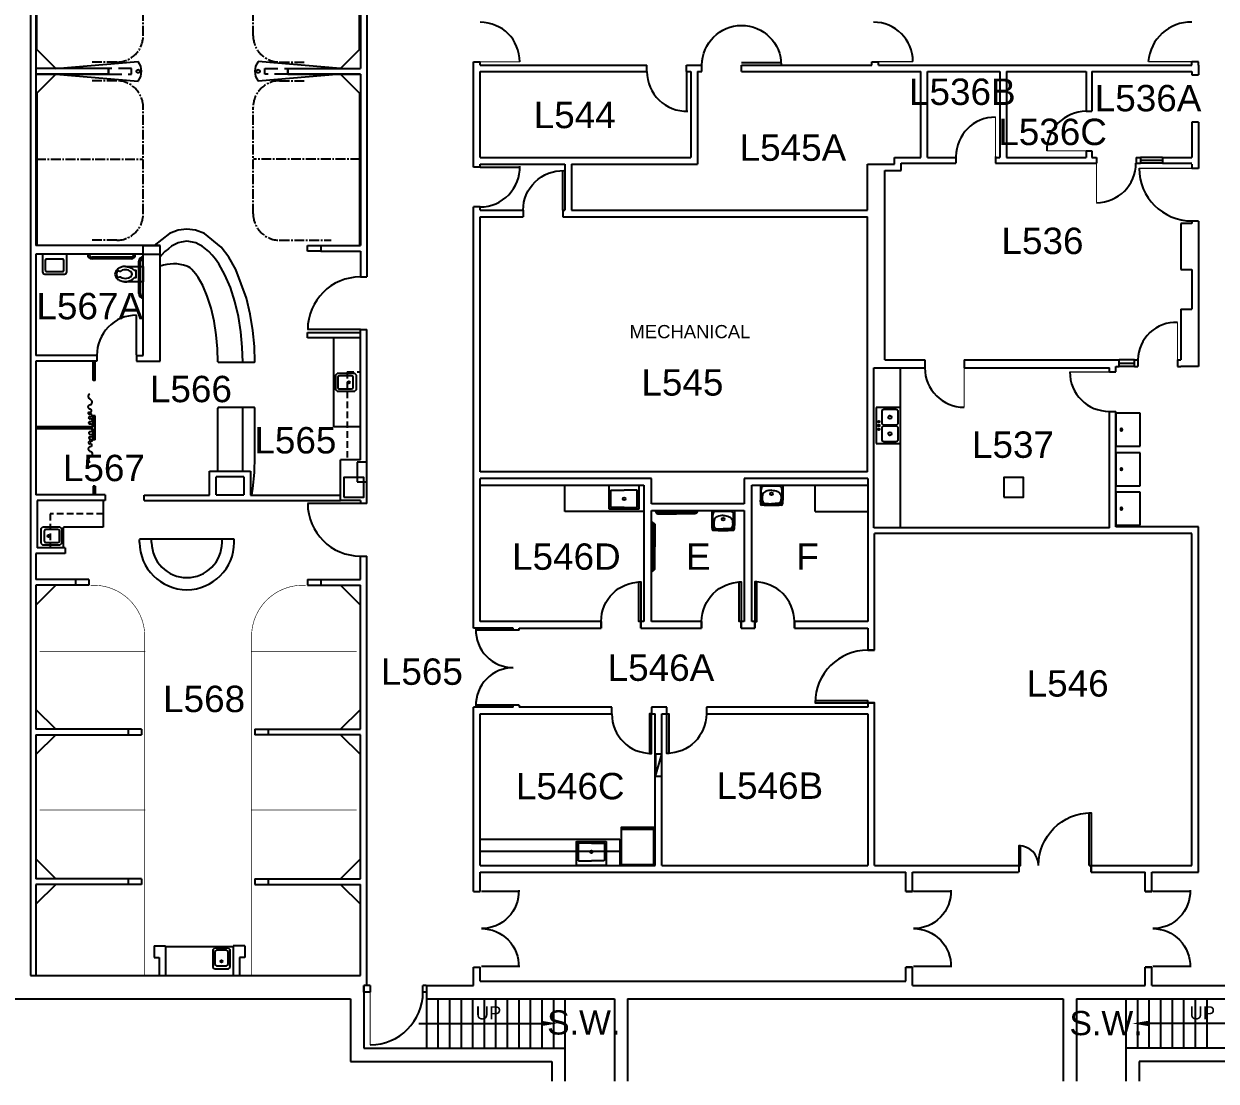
# Model space of a CAD drawing. Header units: inches. Extents: x -3235 to 3296, y 72 to 2924.
# Drawn here: x 1180 to 2265, y 72 to 1033 of the extents above; entities that cross this region are included whole.
import ezdxf
from ezdxf.enums import TextEntityAlignment as Align

# ---------------------------------------------------------------- set-up
doc = ezdxf.new("R2010")
doc.units = ezdxf.units.IN
doc.header["$LTSCALE"] = 48
doc.header["$MEASUREMENT"] = 0
for name, pattern in [('CENTER8', [0.28125, 0.1875, -0.03125, 0.03125, -0.03125]), ('HIDDEN', [0.375, 0.25, -0.125]), ('HIDDEN2', [0.1875, 0.125, -0.0625])]:
    doc.linetypes.add(name, pattern=pattern)
doc.layers.get('0').update_dxf_attribs({"linetype": 'CONTINUOUS'})
for name, color, linetype in [('A-ANNO-ROOM', 4, 'CONTINUOUS'), ('A-ANNO-TEXT', 4, 'CONTINUOUS'), ('A-COLS', 5, 'CONTINUOUS'), ('A-DOOR', 2, 'CONTINUOUS'), ('A-FLOR-CASE', 3, 'CONTINUOUS'), ('A-FLOR-CASE-UPPR', 3, 'HIDDEN2'), ('A-FLOR-PFIX', 2, 'CONTINUOUS'), ('A-FLOR-STRS', 2, 'CONTINUOUS'), ('A-GLAZ', 2, 'CONTINUOUS'), ('A-GLAZ-SILL', 1, 'CONTINUOUS'), ('A-WALL-FULL', 6, 'CONTINUOUS'), ('A-WALL-HDDN', 1, 'HIDDEN'), ('A-WALL-PRHT', 4, 'CONTINUOUS'), ('X-CLNG-TRAK', 5, 'CENTER8')]:
    doc.layers.add(name, color=color, linetype=linetype)
doc.styles.add('ARIAL', font='arial.ttf')

# ---------------------------------------------------------------- blocks, each defined once
blk = doc.blocks.new('AH')
blk.add_lwpolyline([(0, 0, 0.05, 0, 0), (0.15, 0, 0, 0, 0)], format="xyseb")
blk = doc.blocks.new('BOX')
at = {"layer": 'A-COLS'}
blk.add_lwpolyline([(-9, -9), (9, -9), (9, 9), (-9, 9), (-9, -9)], dxfattribs=at)
blk = doc.blocks.new('SCR-SINK')
for p, q in [((0, 15), (22, 15)), ((0, -15), (0, 15)), ((22, 15), (22, -15)), ((22, -15), (0, -15))]:
    blk.add_line(p, q)
blk.add_circle((5, 0), 1)
blk = doc.blocks.new('SP1')
blk.add_line((-0.5, 0), (0.5, 0))
blk = doc.blocks.new('RECTANG')
for p, q in [((1, 1), (0, 1)), ((0, 1), (0, 0)), ((1, 0), (1, 1)), ((0, 0), (1, 0))]:
    blk.add_line(p, q)
blk = doc.blocks.new('SINKDBL1')
for p, q in [((5, 12.5), (5, 2.5)), ((18, 14.5), (7, 14.5)), ((20, 2.5), (20, 12.5)), ((7, 0.5), (18, 0.5)), ((5, -2.5), (5, -12.5)), ((18, -0.5), (7, -0.5)), ((20, -12.5), (20, -2.5)), ((7, -14.5), (18, -14.5))]:
    blk.add_line(p, q)
for centre, radius in [((2.5, 3.5), 0.791), ((2.5, 0), 0.791), ((12.5, 7.5), 1.5), ((2.5, -3.5), 0.791), ((12.5, -7.5), 1.5)]:
    blk.add_circle(centre, radius)
for centre, start, end in [((7, 12.5), 90, 180), ((18, 12.5), 0, 90), ((7, 2.5), 180, 270), ((18, 2.5), 270, 0), ((7, -2.5), 90, 180), ((18, -2.5), 0, 90), ((7, -12.5), 180, 270), ((18, -12.5), 270, 0)]:
    blk.add_arc(centre, 2, start, end)
at = {"xscale": 22, "yscale": 33, "zscale": 22}
blk.add_blockref('RECTANG', (0, -16.5), dxfattribs=at)
blk = doc.blocks.new('90S1')
blk.add_line((-0.5, 0), (-0.5, 1))
blk.add_arc((-0.5, 0), 1, 0, 91.707)
blk = doc.blocks.new('180S1')
blk.add_line((-0.5, 0.0625), (-1.5, 0.0625))
blk.add_arc((-0.5, 0), 1, 0, 180)
blk = doc.blocks.new('90D1')
for p, q in [((-0.5, 0), (-0.5, 0.5)), ((0.5, 0), (0.5, 0.5))]:
    blk.add_line(p, q)
for centre, start, end in [((-0.5, 0), 0, 91.707), ((0.5, 0), 88.293, 180)]:
    blk.add_arc(centre, 0.5, start, end)
blk = doc.blocks.new('SINK12X21')
for p, q in [((4.175, 20.5), (2.675, 19)), ((2.675, 19), (2.675, 3)), ((17.175, 20.5), (4.175, 20.5)), ((4.675, 16), (4.675, 5)), ((15.175, 17.5), (6.175, 17.5)), ((16.675, 5), (16.675, 16)), ((17.175, 20.5), (18.675, 19)), ((18.675, 3), (18.675, 19)), ((4.175, 1.5), (2.675, 3)), ((4.175, 1.5), (17.175, 1.5)), ((6.175, 3.5), (15.175, 3.5)), ((18.675, 3), (17.175, 1.5))]:
    blk.add_line(p, q)
blk.add_circle((10.685, 13.5), 1)
for centre, start, end in [((6.175, 16), 90, 180), ((15.175, 16), 0, 90), ((6.175, 5), 180, 270), ((15.175, 5), 270, 0)]:
    blk.add_arc(centre, 1.5, start, end)
blk = doc.blocks.new('X')
for p, q in [((-11, -2.5), (-46.5, -2.5)), ((-11, -4), (-46.5, -4)), ((-4, -35.8), (-4, -6.3)), ((-2.5, -35.8), (-2.5, -6.3)), ((-23.8, -14.5), (-23.8, -14.5)), ((-21.1, -15.6), (-21.1, -15.6)), ((-14.9, -11.1), (-4, -11.1)), ((-2.5, -11.1), (0, -11.1)), ((0, -11.1), (0, -15)), ((0, -15), (0, -18.1)), ((0, -17.3), (0, -21.1)), ((0, -18.1), (0, -21.1)), ((0, -21.1), (0, -25.1)), ((0, -21.1), (0, -24.1)), ((-4, -25.1), (-14.9, -25.1)), ((0, -25.1), (-2.5, -25.1))]:
    blk.add_line(p, q)
for points in [[(-23.7, -14, 0.06085), (-25, -15.6, 0.143932), (-25.8, -18.1)], [(-25.8, -18.1, 0.143932), (-25, -20.6, 0.107177), (-22.6, -23, 0.077997), (-19.2, -24.5, 0.065232), (-14.9, -25.1)], [(-22.7, -15.1, 0.063273), (-23.8, -16.4, 0.143932), (-24.2, -18.1)], [(-24.2, -18.1, 0.143932), (-23.8, -19.7, 0.059203), (-22.8, -21)], [(-23.7, -22.1, -0.562484), (-23.5, -21.2), (-21.3, -20.5, -0.238976), (-20.9, -20.6, 0.08035), (-19, -21.5, 0.074934), (-16.2, -21.9, 0.074934), (-13.4, -21.5, 0.085426), (-11.5, -20.5, 0.066386), (-10.6, -19.7, 0.330534), (-10.6, -16.4, 0.066386), (-11.5, -15.5, 0.085426), (-13.4, -14.5, 0.074934), (-16.2, -14.1, 0.074934), (-19, -14.5, 0.08035), (-20.9, -15.5, -0.238976), (-21.3, -15.5), (-23.5, -14.8, -0.549653), (-23.7, -14)], [(-16.2, -11.1, -0.074934), (-12.6, -11.7, -0.085426), (-9.7, -13.1, -0.066386), (-8.3, -14.5), (-6.7, -14.5), (-6.7, -21.5), (-8.3, -21.5, -0.066386), (-9.7, -22.9, -0.085426), (-12.6, -24.4, -0.111314), (-18, -24.8)]]:
    blk.add_lwpolyline(points, format="xyb")
for centre, radius, start, end in [((-46.5, 0), 4, 180, 270), ((-46.5, 0), 2.5, 180, 270), ((-11, 0), 2.5, 270, 360), ((-11, 0), 4, 270, 0), ((0.1, -6.3), 4.05, 90.7598, 180.1285), ((0.1, -6.3), 2.55, 91.2115, 180.2032), ((-18.3, -19.1), 7.43, 126.6725, 136.5742), ((-17, -20.8), 9.56, 107.1416, 126.6725), ((-16.2, -23.5), 12.4, 90, 107.1416), ((0, -35.8), 4, 180, 270), ((0, -35.8), 2.5, 180, 270)]:
    blk.add_arc(centre, radius, start, end)
blk = doc.blocks.new('W-LAV2')
for p, q in [((17, 11), (1, 11)), ((1, 11), (1, -11)), ((5.5, 7.5), (5.5, -7.5)), ((15.5, 8.5), (6.5, 8.5)), ((16.5, -7.5), (16.5, 7.5)), ((19, -9), (19, 9)), ((6.5, -8.5), (15.5, -8.5)), ((1, -11), (17, -11))]:
    blk.add_line(p, q)
for centre, radius, start, end in [((17, 9), 2, 0, 90), ((6.5, 7.5), 1, 90, 180), ((15.5, 7.5), 1, 0, 90), ((6.5, -7.5), 1, 180, 270), ((15.5, -7.5), 1, 270, 0), ((17, -9), 2, 270, 0)]:
    blk.add_arc(centre, radius, start, end)
blk = doc.blocks.new('TRA_Lav2')
for p, q in [((-10.2, 0), (-10.2, -13.7)), ((-10.2, 0), (10.2, 0)), ((10.2, 0), (10.2, -13.7)), ((-9.5, -13.7), (-9.5, -4.4)), ((9.5, -13.7), (9.5, -4.4)), ((9.5, -13.7), (9.5, -4.4))]:
    blk.add_line(p, q)
for points in [[(0, -4.7, 0.096281), (-5.4, -5.7, 0.241749), (-8.3, -9.1, 0.139337), (-8.1, -15.2, 0.293749), (-6.4, -16.6, 0.028065), (0, -16.9)], [(0, -4.7, -0.096281), (5.4, -5.7, -0.241749), (8.3, -9.1, -0.139337), (8.1, -15.2, -0.293749), (6.4, -16.6, -0.028065), (0, -16.9)]]:
    blk.add_lwpolyline(points, format="xyb")
blk.add_circle((0, -8), 1.25)
for centre, radius, start, end in [((-3.1, -4.4), 6.41, 162.4135, 180), ((-7.3, -3), 2, 92.7884, 162.4135), ((-0.3, -147.5), 146.6, 87.0029, 92.7884), ((7.3, -3.1), 2, 17.2242, 87.0029), ((3.1, -4.4), 6.41, 0, 17.5865), ((3.1, -4.4), 6.41, 0, 17.2242), ((11.8, -13.7), 22.1, 180, 189.2025), ((-9, -17.1), 1, 189.2025, 267.5394), ((11.8, -13.7), 21.3, 180, 187.4822), ((-8.3, -16.3), 1, 187.4822, 267.7099), ((0, 191.9), 210.1, 267.5394, 272.4606), ((0, 191.9), 209.4, 267.7099, 272.2901), ((8.3, -16.3), 1, 272.2901, 352.5178), ((8.3, -16.3), 1, 272.2901, 352.5178), ((9, -17.1), 1, 272.4606, 350.7975), ((9, -17.1), 1, 272.4606, 350.7975), ((-11.8, -13.7), 21.3, 352.5178, 0), ((-11.8, -13.7), 21.3, 352.5178, 0), ((-11.8, -13.7), 22.1, 350.7975, 0), ((-11.8, -13.7), 22.1, 350.7975, 0)]:
    blk.add_arc(centre, radius, start, end)
blk = doc.blocks.new('TRA_Sink3_22x27')
blk.add_lwpolyline([(-13, 0), (13, 0, -0.414214), (13.5, -0.5), (13.5, -21.5, -0.414214), (13, -22), (-13, -22, -0.414214), (-13.5, -21.5), (-13.5, -0.5, -0.414214)], format="xyb", close=True)
for points in [[(0, -20.5), (-11.5, -20.5, -0.414214), (-12, -20), (-12, -5, -0.414214), (-11.5, -4.5), (0, -4.5)], [(0, -20.5), (11.5, -20.5, 0.414214), (12, -20), (12, -5, 0.414214), (11.5, -4.5), (0, -4.5)]]:
    blk.add_lwpolyline(points, format="xyb")
blk.add_circle((0, -12.5), 1.25)
blk = doc.blocks.new('electrical panel')
blk.add_line((1620.8, 353), (1626.6, 373))
for points in [[(1620.4, 373.6), (1620.8, 373.6), (1620.8, 352.4), (1620.4, 352.4)], [(1620.8, 353), (1626.6, 353), (1626.6, 373), (1620.8, 373)]]:
    blk.add_lwpolyline(points, close=True)
blk = doc.blocks.new('regrigerator')
at = {"lineweight": -2}
blk.add_line((1616.5, 304.3), (1586.9, 304.3), dxfattribs=at)
blk.add_lwpolyline([(1616.5, 272.6), (1616.5, 306.3), (1586.9, 306.3), (1586.9, 272.6)], close=True, dxfattribs=at)

msp = doc.modelspace()

# ---------------------------------------------------------------- linework, layer by layer
at = {"layer": 'A-ANNO-TEXT'}
for p, q in [((1539.6, 124), (1652.6, 124)), ((2314.4, 124), (2201.3, 124))]:
    msp.add_line(p, q, dxfattribs=at)
at = {"layer": 'A-COLS'}
msp.add_lwpolyline([(1471.5, 602.5), (1489.5, 602.5), (1489.5, 620.5), (1471.5, 620.5), (1471.5, 602.5)], dxfattribs=at)
at = {"layer": 'A-DOOR'}
for p, q in [((1282.9, 732.1), (1282.9, 768.1)), ((1486.5, 754.9), (1438.5, 754.9)), ((1486.5, 596.9), (1438.5, 596.9)), ((2149.3, 267.5), (2151, 267.5))]:
    msp.add_line(p, q, dxfattribs=at)
at = {"layer": 'A-DOOR', "const_width": 1}
for points in [[(1595.5, 998.5), (1631.5, 998.5)], [(1953, 998.6), (1989, 998.6)], [(2242.5, 998.6), (2202.8, 998.6)], [(2063.9, 912.2), (2063.9, 948.2)], [(2146.5, 917.5), (2110.5, 917.5)], [(2155.8, 906.2), (2155.8, 870.2)], [(2242.5, 901.6), (2194.5, 901.6)], [(2229.5, 727.5), (2229.5, 761.5)], [(2035.6, 720.2), (2035.6, 684.2)], [(2167.5, 716.4), (2131.5, 716.4)], [(1495.5, 152.5), (1495.5, 104.5)]]:
    msp.add_lwpolyline(points, dxfattribs=at)
at = {"layer": 'A-DOOR'}
for points in [[(1741.4, 489.5), (1739.6, 489.5), (1739.6, 525.5), (1741.4, 525.5)], [(1832.8, 489.5), (1831, 489.5), (1831, 525.5), (1832.8, 525.5)], [(1845.1, 489.5), (1846.9, 489.5), (1846.9, 525.5), (1845.1, 525.5)], [(1948, 415.5), (1948, 417.3), (1900, 417.3), (1900, 415.5)], [(1751.1, 405.5), (1749.4, 405.5), (1749.4, 369.5), (1751.1, 369.5)], [(1765.1, 405.5), (1766.9, 405.5), (1766.9, 369.5), (1765.1, 369.5)], [(2085.1, 267.5), (2086.8, 267.5), (2086.8, 285.5), (2085.1, 285.5)]]:
    msp.add_lwpolyline(points, close=True, dxfattribs=at)
msp.add_lwpolyline([(2149.3, 267.5), (2149.3, 315.5), (2151, 315.5), (2151, 267.5)], dxfattribs=at)
for centre, radius, start, end in [((1595.5, 998.5), 35.9, 0, 90), ((1953, 998.6), 35.9, 0, 90), ((2242, 995.3), 39.3, 89.2325, 175.0888), ((2063.9, 912.2), 35.9, 90, 180), ((2146.5, 917.5), 35.9, 90, 180), ((2155.8, 906.2), 35.9, 270, 0), ((2242.5, 901.6), 47.9, 180, 270), ((1486.5, 754.9), 47.9, 90, 180), ((1282.9, 732.1), 35.9, 90.0085, 181.1751), ((2227.8, 727.2), 34.3, 87.2221, 179.4982), ((2035.6, 720.2), 35.9, 180, 270), ((2167.5, 716.4), 35.9, 180, 270), ((1486.5, 596.9), 47.9, 180, 270), ((1845.1, 489.5), 36, 0, 90), ((1948, 415.5), 48, 90, 180), ((1751.1, 405.5), 36, 180, 270), ((2085.1, 267.5), 18, 0, 90), ((1495.5, 152.5), 47.9, 270, 0)]:
    msp.add_arc(centre, radius, start, end, dxfattribs=at)
at = {"layer": 'A-DOOR', "extrusion": (0, 0, -1)}
for centre, radius, start, end in [((-1741.4, 489.5), 36, 0, 90), ((-1832.8, 489.5), 36, 0, 90), ((-1765.1, 405.5), 36, 180, 270), ((-2151, 267.5), 48, 0, 90)]:
    msp.add_arc(centre, radius, start, end, dxfattribs=at)
at = {"layer": 'A-FLOR-CASE'}
for p, q in [((1192.2, 1009.6), (1192.2, 1131.9)), ((1485.8, 1009.6), (1485.8, 1048)), ((1209.5, 992.4), (1192.2, 1009.6)), ((1468.5, 992.4), (1485.8, 1009.6)), ((1209.5, 992.4), (1284.5, 998.8)), ((1468.5, 992.4), (1393.5, 998.8)), ((1209.5, 987.1), (1192.2, 969.9)), ((1209.5, 987.1), (1284.5, 980.8)), ((1468.5, 987.1), (1393.5, 980.8)), ((1468.5, 987.1), (1485.8, 969.9)), ((1192.2, 969.9), (1192.2, 831.4)), ((1485.8, 969.9), (1485.8, 831.4)), ((1462.5, 666.6), (1462.5, 747.4)), ((1357.5, 725.2), (1390, 725.2)), ((1977.5, 574.8), (1977.5, 720.2)), ((1357, 626.1), (1357, 683.6)), ((1390, 684.1), (1357.5, 684.1)), ((1379.5, 626.1), (1379.5, 684.1)), ((1390.5, 639.4), (1390.5, 683.6)), ((1486.5, 666.6), (1462.5, 666.6)), ((1672.3, 589.5), (1672.3, 613.5)), ((1900, 589.5), (1900, 613.5)), ((1252.5, 599.4), (1252.5, 575.4)), ((1744.3, 589.5), (1672.3, 589.5)), ((1900, 589.5), (1948, 589.5)), ((1252.5, 575.4), (1216.5, 575.4)), ((1216.5, 556.6), (1216.5, 575.4)), ((1285.7, 561.4), (1285.7, 563.9)), ((1371.2, 564.4), (1286.2, 564.4)), ((1296.7, 561.4), (1296.7, 564.4)), ((1360.8, 561.4), (1360.8, 564.4)), ((1371.8, 561.4), (1371.8, 563.9)), ((1209.5, 522.4), (1191.5, 504.4)), ((1468.5, 522.4), (1486.5, 504.4)), ((1209.5, 391.6), (1191.5, 409.6)), ((1468.5, 391.6), (1486.5, 409.6)), ((1209.5, 386.4), (1191.5, 368.4)), ((1468.5, 386.4), (1486.5, 368.4)), ((1596.1, 291.5), (1722.5, 291.5)), ((1722.5, 291.5), (1722.5, 267.5)), ((1209.5, 255.6), (1191.5, 273.6)), ((1468.5, 255.6), (1486.5, 273.6)), ((1596.1, 280.5), (1722.5, 280.5)), ((1209.5, 250.4), (1191.5, 232.4)), ((1468.5, 250.4), (1486.5, 232.4)), ((1309.4, 194), (1370.9, 194))]:
    msp.add_line(p, q, dxfattribs=at)
for points in [[(1390.5, 725.7, 0), (1390.1, 739.5, 0), (1388.7, 754.2, 0), (1386.4, 769, 0), (1383, 783.5, 0), (1373.2, 809.7, 0), (1366.9, 820.7, 0), (1360, 829.9, 0), (1344.7, 842.2, 0), (1336.7, 845.2, 0), (1328.7, 846.2, 0), (1320.8, 845.2, 0), (1312.8, 842.2, 0), (1298.9, 831.4, 0)], [(1379.5, 725.2, 0), (1379.1, 738.9, 0), (1377.8, 752.9, 0), (1375.6, 766.9, 0), (1372.4, 780.5, 0), (1368.3, 793.3, 0), (1363.3, 804.8, 0), (1357.7, 814.7, 0), (1354.8, 818.9, 0), (1351.7, 822.6, 0), (1348.7, 825.8, 0), (1345.6, 828.5, 0), (1342.6, 830.7, 0), (1339.7, 832.4, 0), (1336.8, 833.7, 0), (1334, 834.5, 0), (1328.7, 835.2, 0), (1323.5, 834.5, 0), (1320.7, 833.7, 0), (1317.8, 832.4, 0), (1314.9, 830.7, 0), (1311.9, 828.5, 0), (1308.8, 825.8, 0), (1305.8, 822.6, 0), (1304.5, 821.1, 0)], [(1357, 725.7, 0), (1356.6, 737.5, 0), (1355.5, 750.1, 0), (1353.5, 762.6, 0), (1350.7, 774.5, 0), (1347.2, 785.4, 0), (1343.1, 794.9, 0), (1338.9, 802.4, 0), (1336.8, 805.3, 0), (1334.9, 807.7, 0), (1333.1, 809.6, 0), (1331.6, 811, 0), (1330.3, 811.9, 0), (1329.4, 812.4, 0), (1328.8, 812.6, 0), (1328.7, 812.7, 0)], [(1387.8, 604.4, 0), (1388.7, 610.3, 0), (1390.1, 625.1, 0), (1390.5, 639.4, 0)]]:
    msp.add_polyline3d(points, dxfattribs=at)
for centre, radius, start, end in [((1272.5, 989.8), 15, 323.0511, 36.9489), ((1405.5, 989.8), 15, 143.0511, 216.9489), ((1316.8, 778.7), 36, 70.5635, 109.9492), ((1357.5, 725.7), 0.5, 180.1277, 270), ((1390, 725.7), 0.5, 270, 0.1105), ((1357.5, 683.6), 0.5, 90, 180), ((1390, 683.6), 0.5, 0, 90), ((1286.2, 563.9), 0.5, 90, 180), ((1371.2, 563.9), 0.5, 360, 90), ((1371.2, 563.9), 0.5, 337.9731, 90), ((1328.7, 561.4), 43, 180, 270), ((1328.7, 561.4), 32, 180, 270), ((1328.7, 561.4), 43, 270, 0), ((1328.7, 561.4), 32, 270, 0)]:
    msp.add_arc(centre, radius, start, end, dxfattribs=at)
at = {"layer": 'A-FLOR-CASE-UPPR'}
for p, q in [((1474.5, 716.5), (1474.5, 636.6)), ((1474.5, 716.5), (1486.5, 716.5)), ((1204.5, 587.4), (1204.5, 556.6)), ((1252.5, 587.4), (1204.5, 587.4))]:
    msp.add_line(p, q, dxfattribs=at)
at = {"layer": 'A-FLOR-PFIX'}
for points in [[(1754.4, 590.5), (1754.4, 590), (1754.6, 589.8), (1757.1, 589.8), (1757.4, 590), (1757.4, 590.5)], [(1793.4, 590.5), (1793.4, 590), (1793.1, 589.8), (1790.6, 589.8), (1790.4, 590), (1790.4, 590.5)], [(1751.3, 580), (1751.8, 580), (1752.1, 579.8), (1752.1, 577.3), (1751.8, 577), (1751.3, 577)], [(1751.3, 535), (1751.8, 535), (1752.1, 535.3), (1752.1, 537.8), (1751.8, 538), (1751.3, 538)]]:
    msp.add_lwpolyline(points, dxfattribs=at)
for points in [[(1755.1, 589.8), (1755.1, 589.5, 0.414214), (1757.1, 587.5), (1773.9, 587.5)], [(1756.6, 589.8), (1756.6, 589.5, 0.414214), (1757.1, 589), (1773.9, 589)], [(1791.1, 589.8), (1791.1, 589.5, -0.414214), (1790.6, 589), (1773.9, 589)], [(1792.6, 589.8), (1792.6, 589.5, -0.414214), (1790.6, 587.5), (1773.9, 587.5)], [(1752.1, 579.3), (1752.3, 579.3, -0.414214), (1754.3, 577.3), (1754.3, 557.5)], [(1752.1, 577.8), (1752.3, 577.8, -0.414214), (1752.8, 577.3), (1752.8, 557.5)], [(1752.1, 535.8), (1752.3, 535.8, 0.414214), (1754.3, 537.8), (1754.3, 557.5)], [(1752.1, 537.3), (1752.3, 537.3, 0.414214), (1752.8, 537.8), (1752.8, 557.5)]]:
    msp.add_lwpolyline(points, format="xyb", dxfattribs=at)
at = {"layer": 'A-FLOR-STRS'}
for p, q in [((1546.5, 146.5), (1546.5, 101.5)), ((1557, 146.5), (1557, 101.5)), ((1567.5, 146.5), (1567.5, 101.5)), ((1578, 146.5), (1578, 101.5)), ((1588.5, 146.5), (1588.5, 101.5)), ((1599, 146.5), (1599, 101.5)), ((1609.5, 146.5), (1609.5, 101.5)), ((1620, 146.5), (1620, 101.5)), ((1630.5, 146.5), (1630.5, 101.5)), ((1641, 146.5), (1641, 101.5)), ((1651.5, 146.5), (1651.5, 101.5)), ((1662, 146.5), (1662, 101.5)), ((1672.5, 146.5), (1672.5, 101.5)), ((2182.5, 146.5), (2182.5, 101.5)), ((2193, 146.5), (2193, 101.5)), ((2203.5, 146.5), (2203.5, 101.5)), ((2214, 146.5), (2214, 101.5)), ((2224.5, 146.5), (2224.5, 101.5)), ((2235, 146.5), (2235, 101.5)), ((2245.5, 146.5), (2245.5, 101.5)), ((2256, 146.5), (2256, 101.5))]:
    msp.add_line(p, q, dxfattribs=at)
at = {"layer": 'A-GLAZ-SILL'}
for p, q in [((2215.8, 911.5), (2195.8, 911.5)), ((2215.8, 906.2), (2195.8, 906.2)), ((2190.5, 727.5), (2176.5, 727.5)), ((2190.5, 721.5), (2176.5, 721.5))]:
    msp.add_line(p, q, dxfattribs=at)
at = {"layer": 'A-WALL-FULL'}
for p, q in [((1186.5, 1667.5), (1186.5, 998.5)), ((1492.5, 1370.5), (1492.5, 802.8)), ((1191.5, 1077.6), (1191.5, 831.4)), ((1486.5, 1048), (1486.5, 992.4)), ((1186.5, 998.5), (1186.5, 167.5)), ((1589.5, 998.5), (1595.5, 998.5)), ((1589.5, 902.5), (1589.5, 998.5)), ((1595.5, 995.5), (1595.5, 998.5)), ((1951.5, 995.5), (1951.5, 998.5)), ((1951.5, 998.5), (1957.5, 998.5)), ((1957.5, 995.5), (1957.5, 998.5)), ((2248.5, 998.5), (2242.5, 998.5)), ((2242.5, 995.5), (2242.5, 998.5)), ((2248.5, 995.5), (2248.5, 998.5)), ((1257.5, 992.4), (1191.5, 992.4)), ((1191.5, 987.1), (1257.5, 987.1)), ((1257.5, 987.1), (1191.5, 987.1)), ((1257.5, 992.4), (1257.5, 987.1)), ((1420.5, 992.4), (1486.5, 992.4)), ((1420.5, 992.4), (1420.5, 987.1)), ((1486.5, 987.1), (1420.5, 987.1)), ((1420.5, 987.1), (1486.5, 987.1)), ((1486.5, 987.1), (1486.5, 831.4)), ((1595.5, 995.5), (1747.1, 995.5)), ((1595.5, 989.5), (1747.1, 989.5)), ((1595.5, 911.5), (1595.5, 989.5)), ((1747.1, 989.5), (1747.1, 995.5)), ((1783.1, 995.5), (1797.1, 995.5)), ((1783.1, 989.5), (1783.1, 995.5)), ((1783.1, 989.5), (1787.1, 989.5)), ((1787.1, 989.5), (1787.1, 911.5)), ((1793.1, 989.5), (1793.1, 905.5)), ((1793.1, 989.5), (1797.1, 989.5)), ((1797.1, 989.5), (1797.1, 995.5)), ((1833.1, 995.5), (1951.5, 995.5)), ((1833.1, 989.5), (1833.1, 995.5)), ((1833.1, 989.5), (1996.2, 989.5)), ((1957.5, 995.5), (2242.5, 995.5)), ((1996.2, 911.5), (1996.2, 989.5)), ((2002.2, 989.5), (2068, 989.5)), ((2002.2, 911.5), (2002.2, 989.5)), ((2068, 989.5), (2068, 911.5)), ((2074, 989.5), (2074, 911.5)), ((2074, 989.5), (2146.5, 989.5)), ((2146.5, 989.5), (2146.5, 953.5)), ((2151.7, 989.5), (2151.7, 953.5)), ((2151.7, 989.5), (2242.5, 989.5)), ((2242.5, 989.5), (2242.5, 986.5)), ((2248.5, 995.5), (2248.5, 989.5)), ((2248.5, 989.5), (2248.5, 986.5)), ((2248.5, 989.5), (2248.5, 989.5)), ((2242.5, 986.5), (2248.5, 986.5)), ((2146.5, 953.5), (2151.7, 953.5)), ((2242.5, 943.5), (2242.5, 911.5)), ((2248.5, 943.5), (2242.5, 943.5)), ((2248.5, 943.5), (2248.5, 901.5)), ((1595.5, 911.5), (1787.1, 911.5)), ((1972.2, 911.5), (1996.2, 911.5)), ((1972.2, 905.5), (1972.2, 911.5)), ((2002.2, 911.5), (2028, 911.5)), ((2028, 912.2), (2028, 906.2)), ((2064, 912.2), (2064, 906.2)), ((2064, 911.5), (2068, 911.5)), ((2074, 911.5), (2146.5, 911.5)), ((2146.5, 917.5), (2151.7, 917.5)), ((2146.5, 917.5), (2146.5, 911.5)), ((2151.7, 917.5), (2151.7, 911.5)), ((2151.7, 911.5), (2155.8, 911.5)), ((2151.7, 911.5), (2155.8, 911.5)), ((2155.8, 911.5), (2155.8, 906.2)), ((2191.8, 911.5), (2191.8, 906.2)), ((2191.8, 911.5), (2195.8, 911.5)), ((2195.8, 911.5), (2195.8, 906.2)), ((2215.8, 911.5), (2242.5, 911.5)), ((2215.8, 911.5), (2215.8, 906.2)), ((1595.5, 902.5), (1589.5, 902.5)), ((1595.5, 905.5), (1672.5, 905.5)), ((1595.5, 902.5), (1595.5, 905.5)), ((1672.5, 905.5), (1672.5, 863.5)), ((1678.5, 905.5), (1678.5, 863.5)), ((1678.5, 905.5), (1793.1, 905.5)), ((1947.5, 905.5), (1972.2, 905.5)), ((1947.5, 863.5), (1947.5, 905.5)), ((1978.2, 906.2), (2028, 906.2)), ((1978.2, 899.5), (1978.2, 906.2)), ((2064, 906.2), (2155.8, 906.2)), ((2191.8, 906.2), (2195.8, 906.2)), ((2215.8, 906.2), (2242.5, 906.2)), ((2242.5, 905.5), (2242.5, 901.5)), ((2248.5, 901.5), (2242.5, 901.5)), ((1963.5, 727.5), (1963.5, 899.5)), ((1963.5, 899.5), (1978.2, 899.5)), ((1589.5, 483.5), (1589.5, 866.5)), ((1595.5, 866.5), (1589.5, 866.5)), ((1595.5, 863.5), (1595.5, 866.5)), ((1595.5, 863.5), (1634.5, 863.5)), ((1595.5, 857.5), (1634.5, 857.5)), ((1595.5, 625.5), (1595.5, 857.5)), ((1634.5, 863.5), (1634.5, 857.5)), ((1670.5, 863.5), (1672.5, 863.5)), ((1670.5, 863.5), (1670.5, 857.5)), ((1670.5, 857.5), (1947.5, 857.5)), ((1678.5, 863.5), (1947.5, 863.5)), ((1947.5, 625.5), (1947.5, 857.5)), ((2242.5, 851.5), (2232.5, 851.5)), ((2232.5, 851.5), (2232.5, 809.5)), ((2242.5, 853.7), (2242.5, 851.5)), ((2248.5, 853.5), (2242.5, 853.5)), ((2248.5, 853.5), (2248.5, 721.5)), ((1304.5, 831.4), (1191.5, 831.4)), ((1289, 831.4), (1304.5, 831.4)), ((1289, 823.4), (1289, 831.4)), ((1304.5, 726.1), (1304.5, 831.4)), ((1304.5, 823.4), (1304.5, 831.4)), ((1450.5, 831.4), (1486.5, 831.4)), ((1450.5, 831.4), (1450.5, 826.1)), ((1450.5, 826.1), (1486.5, 826.1)), ((1289, 823.4), (1191.5, 823.4)), ((1191.5, 823.4), (1191.5, 731.4)), ((1289, 731.4), (1289, 823.4)), ((1289, 823.4), (1304.5, 823.4)), ((1486.5, 802.8), (1492.5, 802.8)), ((2232.5, 809.5), (2242.5, 809.5)), ((2242.5, 809.5), (2242.5, 773.5)), ((2232.5, 773.5), (2232.5, 727.5)), ((2232.5, 773.5), (2242.5, 773.5)), ((1438.5, 752.4), (1486.5, 752.4)), ((1438.5, 747.4), (1438.5, 752.4)), ((1486.5, 636.6), (1486.5, 754.9)), ((1486.5, 754.4), (1486.5, 754.9)), ((1486.5, 754.9), (1492.5, 754.9)), ((1492.5, 596.9), (1492.5, 754.9)), ((1486.5, 747.4), (1438.5, 747.4)), ((1247, 731.4), (1191.5, 731.4)), ((1247, 731.4), (1247, 726.1)), ((1283, 732.1), (1283, 726.1)), ((1283, 731.4), (1289, 731.4)), ((1963.5, 727.5), (1999.6, 727.5)), ((1999.6, 727.5), (1999.6, 720.2)), ((2035.6, 727.5), (2035.6, 720.2)), ((2035.6, 727.5), (2176.5, 727.5)), ((2176.5, 721.5), (2176.5, 727.5)), ((2190.5, 727.5), (2193.5, 727.5)), ((2190.5, 721.5), (2190.5, 727.5)), ((2193.5, 727.5), (2193.5, 721.5)), ((2229.5, 727.5), (2232.5, 727.5)), ((2229.5, 727.5), (2229.5, 721.5)), ((1247, 726.1), (1191.5, 726.1)), ((1191.5, 726.1), (1191.5, 604.6)), ((1283, 726.1), (1304.5, 726.1)), ((1953.5, 720.2), (1999.6, 720.2)), ((1953.5, 574.8), (1953.5, 720.2)), ((2035.6, 720.2), (2167.5, 720.2)), ((2167.5, 716.5), (2167.5, 720.2)), ((2167.5, 716.5), (2173.5, 716.5)), ((2173.5, 716.5), (2173.5, 721.5)), ((2173.5, 721.5), (2176.5, 721.5)), ((2190.5, 721.5), (2193.5, 721.5)), ((2229.5, 721.5), (2232.5, 721.5)), ((2248.5, 721.5), (2232.5, 721.5)), ((2167.5, 574.8), (2167.5, 680.5)), ((2167.5, 680.5), (2173.5, 680.5)), ((2173.5, 575.5), (2173.5, 680.5)), ((1468.5, 599.4), (1468.5, 636.6)), ((1486.5, 636.6), (1468.5, 636.6)), ((1483.5, 634.5), (1483.5, 616.5)), ((1492.5, 634.5), (1483.5, 634.5)), ((1349.3, 626.1), (1386.5, 626.1)), ((1349.3, 604.4), (1349.3, 626.1)), ((1355.3, 604.6), (1355.3, 620.9)), ((1380.5, 620.9), (1355.3, 620.9)), ((1380.5, 620.9), (1380.5, 604.6)), ((1386.5, 626.1), (1386.5, 604.4)), ((1947.5, 625.5), (1595.5, 625.5)), ((1595.5, 489.5), (1595.5, 619.5)), ((1670.5, 619.5), (1595.5, 619.5)), ((1751.3, 619.5), (1596.1, 619.5)), ((1751.3, 596.5), (1751.3, 619.5)), ((1835.4, 619.5), (1835.4, 596.5)), ((1948, 619.5), (1835.4, 619.5)), ((1948, 619.5), (1948, 489.5)), ((1483.5, 616.5), (1492.5, 616.5)), ((1595.5, 613.5), (1744.3, 613.5)), ((1744.3, 613.5), (1744.3, 489.5)), ((1842.4, 596.5), (1842.4, 613.5)), ((1842.4, 613.5), (1948, 613.5)), ((1254.5, 604.6), (1191.5, 604.6)), ((1192.5, 599.4), (1192.5, 556.6)), ((1254.5, 599.4), (1192.5, 599.4)), ((1254.5, 604.6), (1254.5, 599.4)), ((1290, 604.4), (1349.3, 604.4)), ((1290, 599.4), (1290, 604.4)), ((1290, 599.4), (1468.5, 599.4)), ((1355.3, 604.6), (1380.5, 604.6)), ((1386.5, 604.4), (1468.5, 604.4)), ((1486.5, 599.4), (1468.5, 599.4)), ((1486.5, 599.4), (1486.5, 596.9)), ((1492.5, 596.9), (1486.5, 596.9)), ((1835.4, 596.5), (1751.3, 596.5)), ((1842.4, 489.5), (1842.4, 596.5)), ((1751.3, 489.5), (1751.3, 590.5)), ((1751.3, 590.5), (1835.4, 590.5)), ((1835.4, 590.5), (1835.4, 489.5)), ((2167.5, 574.8), (1953.5, 574.8)), ((2248.5, 575.5), (2173.5, 575.5)), ((2248.5, 261.5), (2248.5, 575.5)), ((2242.5, 569.5), (1954, 569.5)), ((1954, 489.5), (1954, 569.5)), ((2242.5, 267.5), (2242.5, 569.5)), ((1218.1, 556.6), (1192.5, 556.6)), ((1218.1, 556.6), (1218.1, 551.4)), ((1191.5, 551.4), (1191.5, 527.6)), ((1218.1, 551.4), (1191.5, 551.4)), ((1486.5, 527.6), (1486.5, 548.9)), ((1486.5, 548.9), (1492.5, 548.9)), ((1492.5, 158.5), (1492.5, 548.9)), ((1239.5, 527.6), (1191.5, 527.6)), ((1239.5, 522.4), (1191.5, 522.4)), ((1191.5, 522.4), (1191.5, 391.6)), ((1227.5, 527.6), (1227.5, 522.4)), ((1239.5, 527.6), (1239.5, 522.4)), ((1438.5, 527.6), (1486.5, 527.6)), ((1438.5, 527.6), (1438.5, 522.4)), ((1438.5, 522.4), (1486.5, 522.4)), ((1450.5, 527.6), (1450.5, 522.4)), ((1486.5, 391.6), (1486.5, 522.4)), ((1705.4, 489.5), (1595.5, 489.5)), ((1744.3, 489.5), (1741.4, 489.5)), ((1796.8, 489.5), (1751.3, 489.5)), ((1835.4, 489.5), (1832.8, 489.5)), ((1845.1, 489.5), (1842.4, 489.5)), ((1948, 489.5), (1881.1, 489.5)), ((1954, 463.5), (1954, 489.5)), ((1625.5, 483.5), (1589.5, 483.5)), ((1625.5, 481.5), (1625.5, 483.5)), ((1630.8, 481.5), (1625.5, 481.5)), ((1630.8, 481.5), (1630.8, 483.5)), ((1630.8, 483.5), (1705.4, 483.5)), ((1741.4, 483.5), (1744.3, 483.5)), ((1744.3, 483.5), (1796.8, 483.5)), ((1832.8, 483.5), (1835.4, 483.5)), ((1835.4, 483.5), (1845.1, 483.5)), ((1881.1, 483.5), (1948, 483.5)), ((1948, 483.5), (1948, 463.5)), ((1625.5, 411.5), (1625.5, 413.5)), ((1630.8, 413.5), (1625.5, 413.5)), ((1630.8, 413.5), (1630.8, 411.5)), ((1948, 415.5), (1948, 411.5)), ((1954, 267.5), (1954, 415.5)), ((1589.5, 244), (1589.5, 411.5)), ((1625.5, 411.5), (1589.5, 411.5)), ((1595.5, 267.5), (1595.5, 405.5)), ((1595.5, 405.5), (1715.1, 405.5)), ((1715.1, 411.5), (1630.8, 411.5)), ((1715.1, 405.5), (1715.1, 411.5)), ((1751.1, 411.5), (1751.1, 405.5)), ((1765.1, 411.5), (1751.1, 411.5)), ((1751.1, 405.5), (1754.5, 405.5)), ((1754.5, 267.5), (1754.5, 405.5)), ((1760.5, 267.5), (1760.5, 405.5)), ((1760.5, 405.5), (1765.1, 405.5)), ((1765.1, 405.5), (1765.1, 411.5)), ((1801.1, 411.5), (1801.1, 405.5)), ((1948, 411.5), (1801.1, 411.5)), ((1801.1, 405.5), (1948, 405.5)), ((1948, 405.5), (1948, 267.5)), ((1275.5, 391.6), (1191.5, 391.6)), ((1275.5, 391.6), (1275.5, 386.4)), ((1287.5, 391.6), (1275.5, 391.6)), ((1287.5, 391.6), (1287.5, 386.4)), ((1390.5, 391.6), (1402.5, 391.6)), ((1390.5, 391.6), (1390.5, 386.4)), ((1402.5, 391.6), (1486.5, 391.6)), ((1402.5, 391.6), (1402.5, 386.4)), ((1191.5, 386.4), (1191.5, 255.6)), ((1191.5, 386.4), (1275.5, 386.4)), ((1275.5, 386.4), (1287.5, 386.4)), ((1402.5, 386.4), (1390.5, 386.4)), ((1486.5, 386.4), (1402.5, 386.4)), ((1486.5, 255.6), (1486.5, 386.4)), ((1595.5, 267.5), (1754.5, 267.5)), ((1595.5, 261.5), (1982.5, 261.5)), ((1595.5, 244), (1595.5, 261.5)), ((1760.5, 267.5), (1948, 267.5)), ((1982.5, 244), (1982.5, 261.5)), ((1988.5, 244), (1988.5, 261.5)), ((1988.5, 261.5), (2085, 261.5)), ((2151, 267.5), (2242.5, 267.5)), ((2151, 261.5), (2200, 261.5)), ((2200, 244), (2200, 261.5)), ((2206, 244), (2206, 261.5)), ((2206, 261.5), (2248.5, 261.5)), ((1275.5, 255.6), (1191.5, 255.6)), ((1275.5, 250.4), (1191.5, 250.4)), ((1191.5, 250.4), (1191.5, 167.5)), ((1275.5, 255.6), (1275.5, 250.4)), ((1287.5, 255.6), (1275.5, 255.6)), ((1287.5, 250.4), (1275.5, 250.4)), ((1287.5, 255.6), (1287.5, 250.4)), ((1390.5, 255.6), (1390.5, 250.4)), ((1390.5, 255.6), (1402.5, 255.6)), ((1390.5, 250.4), (1402.5, 250.4)), ((1402.5, 255.6), (1402.5, 250.4)), ((1402.5, 255.6), (1486.5, 255.6)), ((1402.5, 250.4), (1486.5, 250.4)), ((1486.5, 167.5), (1486.5, 250.4)), ((1589.5, 244), (1595.5, 244)), ((1988.5, 244), (1982.5, 244)), ((1982.5, 244), (1988.5, 244)), ((2206, 244), (2200, 244)), ((2200, 244), (2206, 244)), ((1298.9, 194.5), (1298.9, 184)), ((1298.9, 194.5), (1309.4, 194.5)), ((1309.4, 194.5), (1309.4, 184)), ((1370.9, 194.5), (1370.9, 184)), ((1381.4, 194.5), (1370.9, 194.5)), ((1381.4, 194.5), (1381.4, 184)), ((1298.9, 184), (1303.6, 184)), ((1303.6, 184), (1303.6, 167.5)), ((1309.4, 184), (1309.4, 167.5)), ((1370.9, 184), (1370.9, 167.5)), ((1376.6, 184), (1376.6, 167.5)), ((1381.4, 184), (1376.6, 184)), ((1589.5, 158.5), (1589.5, 175.3)), ((1589.5, 175.3), (1595.5, 175.3)), ((1595.5, 162.5), (1595.5, 175.3)), ((1982.5, 162.5), (1982.5, 175.3)), ((1988.5, 175.3), (1982.5, 175.3)), ((1982.5, 175.3), (1988.5, 175.3)), ((1988.5, 158.5), (1988.5, 175.3)), ((2206, 175.3), (2200, 175.3)), ((2200, 158.5), (2200, 175.3)), ((2200, 175.3), (2206, 175.3)), ((2206, 158.5), (2206, 175.3)), ((1186.5, 167.5), (1486.5, 167.5)), ((1492.5, 158.5), (1492.5, 171.5)), ((1489.5, 158.5), (1489.5, 101.5)), ((1495.5, 158.5), (1489.5, 158.5)), ((1489.5, 152.5), (1489.5, 158.5)), ((1495.5, 152.5), (1489.5, 152.5)), ((1495.5, 158.5), (1495.5, 152.5)), ((1543.4, 152.5), (1543.4, 158.5)), ((1546.4, 158.5), (1543.4, 158.5)), ((1546.5, 152.5), (1543.4, 152.5)), ((1546.4, 158.5), (1589.5, 158.5)), ((1546.5, 158.5), (1546.5, 146.5)), ((1595.5, 162.5), (1982.5, 162.5)), ((1988.5, 158.5), (2097.5, 158.5)), ((2097.5, 158.5), (2200, 158.5)), ((2206, 158.5), (2308.5, 158.5)), ((268.5, 146.5), (1477.5, 146.5)), ((1477.5, 146.5), (1477.5, 89.5)), ((1546.5, 146.5), (1717.5, 146.5)), ((1717.5, 146.5), (1717.5, 71.5)), ((1729.5, 146.5), (1729.5, 71.5)), ((1729.5, 146.5), (2125.5, 146.5)), ((2125.5, 146.5), (2125.5, 71.5)), ((2137.5, 146.5), (2137.5, 71.5)), ((2137.5, 146.5), (2308.5, 146.5)), ((1489.5, 101.5), (1672.5, 101.5)), ((1672.5, 101.5), (1672.5, 71.5)), ((2365.5, 101.5), (2182.5, 101.5)), ((2182.5, 101.5), (2182.5, 71.5)), ((1477.5, 89.5), (1660.5, 89.5)), ((1660.5, 89.5), (1660.5, 71.5)), ((2377.5, 89.5), (2194.5, 89.5)), ((2194.5, 89.5), (2194.5, 71.5))]:
    msp.add_line(p, q, dxfattribs=at)
for points in [[(1486.5, 826.1), (1486.5, 802.8)], [(1954, 267.5), (2085.1, 267.5), (2085.1, 261.5)]]:
    msp.add_lwpolyline(points, dxfattribs=at)
for points in [[(1705.4, 483.5), (1705.3, 483.5), (1705.3, 489.5), (1705.4, 489.5)], [(1741.4, 483.5), (1741.4, 483.5), (1741.4, 489.5), (1741.4, 489.5)], [(1796.8, 483.5), (1796.8, 483.5), (1796.8, 489.5), (1796.8, 489.5)], [(1832.8, 483.5), (1832.8, 483.5), (1832.8, 489.5), (1832.8, 489.5)], [(1845.1, 483.5), (1845.1, 483.5), (1845.1, 489.5), (1845.1, 489.5)], [(1881.1, 483.5), (1881.2, 483.5), (1881.2, 489.5), (1881.1, 489.5)], [(1954, 463.5), (1954, 463.5), (1948, 463.5), (1948, 463.5)], [(1954, 415.5), (1954, 415.5), (1948, 415.5), (1948, 415.5)], [(2151, 261.5), (2151, 261.5), (2151, 267.5), (2151, 267.5)]]:
    msp.add_lwpolyline(points, close=True, dxfattribs=at)
at = {"layer": 'A-WALL-HDDN'}
for p, q in [((1278.5, 992.4), (1257.5, 992.4)), ((1257.5, 987.1), (1257.5, 991.9)), ((1257.5, 987.1), (1278.5, 987.1)), ((1278.5, 987.1), (1278.5, 992.4)), ((1399.5, 987.1), (1399.5, 992.4)), ((1399.5, 992.4), (1420.5, 992.4)), ((1420.5, 987.1), (1399.5, 987.1)), ((1420.5, 987.1), (1420.5, 991.9))]:
    msp.add_line(p, q, dxfattribs=at)
for centre in [(1284.5, 989.8), (1393.5, 989.8)]:
    msp.add_circle(centre, 1.5, dxfattribs=at)
at = {"layer": 'A-WALL-PRHT'}
for p, q in [((1438.5, 831.4), (1450.5, 831.4)), ((1438.5, 826.1), (1438.5, 831.4)), ((1450.5, 826.1), (1438.5, 826.1)), ((1243.5, 708.6), (1243.5, 726.1)), ((1245.5, 708.6), (1245.5, 726.1)), ((1245.5, 708.6), (1243.5, 708.6)), ((1243.5, 666.6), (1243.5, 676.6)), ((1245.5, 676.6), (1243.5, 676.6)), ((1245.5, 654.6), (1245.5, 676.6)), ((1243.5, 666.6), (1191.5, 666.6)), ((1243.5, 664.6), (1191.5, 664.6)), ((1243.5, 654.6), (1243.5, 664.6)), ((1245.5, 654.6), (1243.5, 654.6)), ((1243.5, 612.6), (1243.5, 604.6)), ((1245.5, 612.6), (1243.5, 612.6)), ((1245.5, 612.6), (1245.5, 604.6))]:
    msp.add_line(p, q, dxfattribs=at)
for points in [[(1241.7, 666.5, 1.169931), (1241.1, 668.9, -1.659863), (1241.8, 671.1, 1.189524), (1240.6, 673.6, -1.18835), (1241.5, 675.8, 1.386674), (1240.6, 677.8, -1.742417), (1241, 679.7, 1.06596), (1240.1, 682.7, -0.607486), (1240.5, 686.6, 0.810917), (1241.1, 691.3, -0.540556), (1240.6, 696.7, 0.221073)], [(1241.7, 664.5, -1.169931), (1241.1, 662.1, 1.659863), (1241.8, 659.9, -1.189524), (1240.6, 657.4, 1.18835), (1241.5, 655.2, -1.386674), (1240.6, 653.2, 1.742417), (1241, 651.3, -1.06596), (1240.1, 648.3, 0.607486), (1240.5, 644.4, -0.810917), (1241.1, 639.7, 0.540556), (1240.6, 634.2, -0.221073)]]:
    msp.add_lwpolyline(points, format="xyb", dxfattribs=at)
at = {"layer": 'X-CLNG-TRAK'}
for p, q in [((1289, 1022.2), (1289, 1119.2)), ((1389, 1022.2), (1389, 1119.2)), ((1265, 998.2), (1241.2, 998.2)), ((1413, 998.2), (1436, 998.2)), ((1265, 981.2), (1241.2, 981.2)), ((1413, 981.2), (1436, 981.2)), ((1289, 860.2), (1289, 957.2)), ((1389, 860.2), (1389, 957.2)), ((1191.5, 909.8), (1288.8, 909.8)), ((1486.5, 909.8), (1389.2, 909.8)), ((1265, 836.2), (1241.2, 836.2)), ((1413, 836.2), (1460, 836.2))]:
    msp.add_line(p, q, dxfattribs=at)
at = {"layer": 'X-CLNG-TRAK', "const_width": 0.5}
for points in [[(1241.3, 522.4, -0.41489), (1290.4, 478.4), (1290.4, 167.5)], [(1436.7, 522.4, 0.41489), (1387.6, 478.4), (1387.6, 167.5)]]:
    msp.add_lwpolyline(points, format="xyb", dxfattribs=at)
for points in [[(1291, 462), (1195, 462)], [(1387, 462), (1483, 462)], [(1291, 318), (1195, 318)], [(1387, 318), (1483, 318)]]:
    msp.add_lwpolyline(points, dxfattribs=at)
at = {"layer": 'X-CLNG-TRAK'}
for centre, start, end in [((1265, 1022.2), 270, 0), ((1413, 1022.2), 180, 270), ((1265, 957.2), 0, 90), ((1413, 957.2), 90, 180), ((1265, 860.2), 270, 0), ((1413, 860.2), 180, 270)]:
    msp.add_arc(centre, 24, start, end, dxfattribs=at)

# ---------------------------------------------------------------- block references
at = {"layer": 'A-ANNO-TEXT', "yscale": 96, "zscale": 96}
for p, xscale in [((1651.2, 124), 96), ((2202.8, 124), -96)]:
    msp.add_blockref('AH', p, dxfattribs=dict(at, xscale=xscale))
at = {"layer": 'A-DOOR', "xscale": -36, "yscale": 36, "zscale": 36}
for name, p in [('180S1', (1815.1, 995.5)), ('90S1', (1652.5, 863.5))]:
    msp.add_blockref(name, p, dxfattribs=at)
at = {"layer": 'A-DOOR'}
for name, p, xscale, yscale, zscale, rotation in [('90S1', (1765.1, 989.5), 36, 36, 36, 179.9999999999997), ('90S1', (1595.5, 884.5), 36, 36, 36, 270), ('90D1', (1625.5, 447.5), 68, 68, 68, 90), ('90D1', (1596.5, 210.2), -68, 68, 68, 270), ('90D1', (1989.5, 210.2), -68, 68, 68, 270), ('90D1', (2207, 210.2), -68, 68, 68, 270)]:
    msp.add_blockref(name, p, dxfattribs=dict(at, xscale=xscale, yscale=yscale, zscale=zscale, rotation=rotation))
msp.add_blockref('electrical panel', (134.1, -4.1), dxfattribs=at)
at = {"layer": 'A-FLOR-PFIX'}
for name, p, rotation in [('W-LAV2', (1208.5, 824.4), 270), ('SINK12X21', (1462.5, 717.7), 270), ('SINK12X21', (1216.5, 556.6), 90), ('TRA_Sink3_22x27', (1696.5, 267.5), 180), ('SINK12X21', (1370.9, 194), 179.9999999999997)]:
    msp.add_blockref(name, p, dxfattribs=dict(at, rotation=rotation))
for name, p in [('X', (1289, 823.4)), ('SINKDBL1', (1955.5, 667.7)), ('TRA_Sink3_22x27', (1726.3, 613.5)), ('TRA_Lav2', (1860.4, 613.5)), ('TRA_Lav2', (1816.4, 590.5)), ('regrigerator', (136.8, -4.1))]:
    msp.add_blockref(name, p, dxfattribs=at)
at = {"layer": 'A-FLOR-PFIX', "xscale": -1, "rotation": 179.9999999999997}
for p in [(2173.5, 664), (2173.5, 628), (2173.5, 592)]:
    msp.add_blockref('SCR-SINK', p, dxfattribs=at)
at = {"layer": 'A-GLAZ'}
for p, xscale, yscale, zscale in [((2205.8, 908.9), 20, 20, 20), ((2183.5, 724.5), 14, 14, 14)]:
    msp.add_blockref('SP1', p, dxfattribs=dict(at, xscale=xscale, yscale=yscale, zscale=zscale))
at = {"layer": 'A-WALL-FULL'}
msp.add_blockref('BOX', (2080.5, 611.5), dxfattribs=at)

# ---------------------------------------------------------------- texts
at = {"layer": 'A-ANNO-ROOM', "style": 'ARIAL'}
for s, p in [('L536B', (2033.8, 959.2)), ('L536A', (2202.7, 953.4)), ('L544', (1681.4, 938.1)), ('L536C', (2115.9, 922.7)), ('L545A', (1879.8, 908.4)), ('L536', (2106.7, 823.6)), ('L567A', (1240.4, 764.3)), ('L545', (1779.3, 694.9)), ('L566', (1332.4, 688.9)), ('L565', (1427.4, 642.3)), ('L537', (2079.9, 638.3)), ('L567', (1253.3, 617.1)), ('L546D', (1673.8, 536.5)), ('E', (1793.7, 536.5)), ('F', (1893.1, 536.5)), ('L565', (1542.4, 431.9)), ('L546A', (1759.8, 435.5)), ('L546', (2129.6, 421.2)), ('L568', (1344.4, 407.1)), ('L546C', (1677.3, 327.8)), ('L546B', (1858.8, 328.2))]:
    msp.add_text(s, height=24, dxfattribs=at).set_placement(p, align=Align.CENTER)
at = {"layer": 'A-ANNO-TEXT', "style": 'ARIAL'}
msp.add_text('MECHANICAL', height=12, dxfattribs=at).set_placement((1731.2, 747.1))
for p in [(1603, 124), (2252, 124)]:
    msp.add_text('UP', height=12, dxfattribs=at).set_placement(p, align=Align.BOTTOM_CENTER)
for p in [(1689.6, 113.9), (2164.5, 113.3)]:
    msp.add_text('S.W.', height=22, dxfattribs=at).set_placement(p, align=Align.CENTER)

doc.saveas('drawing.dxf')
